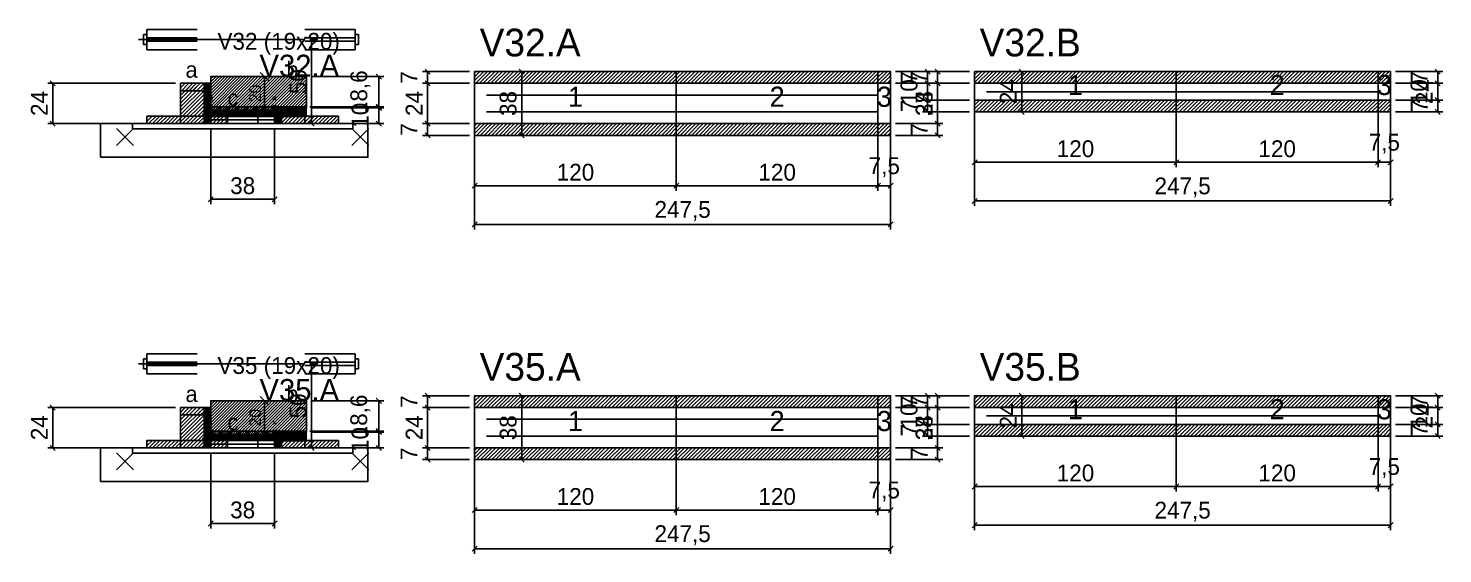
# Model space of a CAD drawing. Extents: x -9000 to 3070, y -7421 to 1250.
# Drawn here: x -69 to 773, y -6263 to -5950 of the extents above; entities that cross this region are included whole.
import ezdxf
from ezdxf.enums import TextEntityAlignment as Align

# ---------------------------------------------------------------- set-up
doc = ezdxf.new("R2010")
doc.units = 0
for name, color, linetype in [('5', 5, 'Continuous'), ('BARRA_ANCORAGEM', 126, 'Continuous'), ('barrote', 126, 'Continuous'), ('CONCRETO', 251, 'Continuous'), ('COTA', 241, 'Continuous'), ('Cota Seção (2x)', 241, 'Continuous'), ('detalhes', 7, 'Continuous'), ('Hachura', 251, 'Continuous'), ('HACHURACONCRETO', 251, 'Continuous'), ('Madeira', 126, 'Continuous'), ('NOMENCLATURA', 7, 'Continuous'), ('Painéis', 200, 'Continuous'), ('presilha', 224, 'Continuous'), ('SARR_2.2x5', 40, 'Continuous'), ('SARR_2.2x7', 40, 'Continuous'), ('SARRAFO_2_2X7', 40, 'Continuous'), ('SCO-___-LAJ', 224, 'Continuous'), ('TENSOR', 224, 'Continuous'), ('Texto Seção', 7, 'Continuous')]:
    doc.layers.add(name, color=color, linetype=linetype)
doc.dimstyles.new('PAINEL', dxfattribs={"dimtxt": 10, "dimasz": 3, "dimexe": 3, "dimexo": 3, "dimgap": 3, "dimtad": 1, "dimblk": 'OBLIQUE', "dimblk1": 'OBLIQUE', "dimcen": 2.5, "dimclrd": 4, "dimclre": 4, "dimclrt": 240, "dimazin": 3, "dimtfac": 1, "dimtmove": 0, "dimatfit": 3})
doc.dimstyles.new('SECAO2X', dxfattribs={"dimtxt": 7, "dimasz": 5, "dimexe": 3, "dimexo": 3, "dimgap": 2, "dimtad": 3, "dimblk": 'OBLIQUE', "dimblk1": 'OBLIQUE', "dimcen": 2.5, "dimclrd": 4, "dimclre": 4, "dimclrt": 1, "dimazin": 3, "dimtfac": 1, "dimtmove": 0, "dimatfit": 3})

# ---------------------------------------------------------------- blocks, each defined once
blk = doc.blocks.new('PAR_ESQ')
for p, q in [((-1, -1), (1, 1)), ((-1, 1), (1, -1))]:
    blk.add_line(p, q)
blk = doc.blocks.new('PAR_FUNDO_ESQ')
for p, q in [((-1, -1), (1, 1)), ((-1, 1), (1, -1))]:
    blk.add_line(p, q)
blk = doc.blocks.new('PAR_FUNDO_DIR')
for p, q in [((-1, -1), (1, 1)), ((-1, 1), (1, -1))]:
    blk.add_line(p, q)
blk = doc.blocks.new('par_int_esq')
for p, q in [((-1, -1), (1, 1)), ((-1, 1), (1, -1))]:
    blk.add_line(p, q)
blk = doc.blocks.new('par_int_dir')
for p, q in [((-1, -1), (1, 1)), ((-1, 1), (1, -1))]:
    blk.add_line(p, q)
blk = doc.blocks.new('_OBLIQUE')
at = {"color": 0, "linetype": 'BYBLOCK'}
blk.add_line((-0.5, -0.5), (0.5, 0.5), dxfattribs=at)

msp = doc.modelspace()

# ---------------------------------------------------------------- hatches: boundary and pattern name
at = {"layer": 'COTA'}
h = msp.add_hatch(dxfattribs=at)
h.set_pattern_fill('ANSI31', scale=0.4)
h.paths.add_polyline_path([(40, -5999), (40, -5979), (97, -5979), (97, -5997.6), (78, -5997.6), (78, -5999)])
h = msp.add_hatch(dxfattribs=at)
h.set_pattern_fill('ANSI31', scale=0.5)
h.paths.add_polyline_path([(197, -5983), (317, -5983), (317, -5976), (197, -5976)])
h = msp.add_hatch(dxfattribs=at)
h.set_pattern_fill('ANSI31', scale=0.5)
h.paths.add_polyline_path([(317, -5983), (437, -5983), (437, -5976), (317, -5976)])
h = msp.add_hatch(dxfattribs=at)
h.set_pattern_fill('ANSI31', scale=0.5)
h.paths.add_polyline_path([(437, -5983), (444.5, -5983), (444.5, -5976), (437, -5976)])
h = msp.add_hatch(dxfattribs=at)
h.set_pattern_fill('ANSI31', scale=0.5)
h.paths.add_polyline_path([(494.5, -5983), (614.5, -5983), (614.5, -5976), (494.5, -5976)])
h = msp.add_hatch(dxfattribs=at)
h.set_pattern_fill('ANSI31', scale=0.5)
h.paths.add_polyline_path([(614.5, -5983), (734.5, -5983), (734.5, -5976), (614.5, -5976)])
h = msp.add_hatch(dxfattribs=at)
h.set_pattern_fill('ANSI31', scale=0.5)
h.paths.add_polyline_path([(734.5, -5983), (742, -5983), (742, -5976), (734.5, -5976)])
h = msp.add_hatch(dxfattribs=at)
h.set_pattern_fill('ANSI31', scale=0.5)
h.paths.add_polyline_path([(494.5, -6000), (614.5, -6000), (614.5, -5993), (494.5, -5993)])
h = msp.add_hatch(dxfattribs=at)
h.set_pattern_fill('ANSI31', scale=0.5)
h.paths.add_polyline_path([(614.5, -6000), (734.5, -6000), (734.5, -5993), (614.5, -5993)])
h = msp.add_hatch(dxfattribs=at)
h.set_pattern_fill('ANSI31', scale=0.5)
h.paths.add_polyline_path([(734.5, -6000), (742, -6000), (742, -5993), (734.5, -5993)])
h = msp.add_hatch(dxfattribs=at)
h.set_pattern_fill('ANSI31', scale=0.5)
h.paths.add_polyline_path([(197, -6014), (317, -6014), (317, -6007), (197, -6007)])
h = msp.add_hatch(dxfattribs=at)
h.set_pattern_fill('ANSI31', scale=0.5)
h.paths.add_polyline_path([(317, -6014), (437, -6014), (437, -6007), (317, -6007)])
h = msp.add_hatch(dxfattribs=at)
h.set_pattern_fill('ANSI31', scale=0.5)
h.paths.add_polyline_path([(437, -6014), (444.5, -6014), (444.5, -6007), (437, -6007)])
h = msp.add_hatch(dxfattribs=at)
h.set_pattern_fill('ANSI31', scale=0.4)
h.paths.add_polyline_path([(40, -6192), (40, -6172), (97, -6172), (97, -6190.6), (78, -6190.6), (78, -6192)])
h = msp.add_hatch(dxfattribs=at)
h.set_pattern_fill('ANSI31', scale=0.5)
h.paths.add_polyline_path([(197, -6176), (317, -6176), (317, -6169), (197, -6169)])
h = msp.add_hatch(dxfattribs=at)
h.set_pattern_fill('ANSI31', scale=0.5)
h.paths.add_polyline_path([(317, -6176), (437, -6176), (437, -6169), (317, -6169)])
h = msp.add_hatch(dxfattribs=at)
h.set_pattern_fill('ANSI31', scale=0.5)
h.paths.add_polyline_path([(437, -6176), (444.5, -6176), (444.5, -6169), (437, -6169)])
h = msp.add_hatch(dxfattribs=at)
h.set_pattern_fill('ANSI31', scale=0.5)
h.paths.add_polyline_path([(494.5, -6176), (614.5, -6176), (614.5, -6169), (494.5, -6169)])
h = msp.add_hatch(dxfattribs=at)
h.set_pattern_fill('ANSI31', scale=0.5)
h.paths.add_polyline_path([(614.5, -6176), (734.5, -6176), (734.5, -6169), (614.5, -6169)])
h = msp.add_hatch(dxfattribs=at)
h.set_pattern_fill('ANSI31', scale=0.5)
h.paths.add_polyline_path([(734.5, -6176), (742, -6176), (742, -6169), (734.5, -6169)])
h = msp.add_hatch(dxfattribs=at)
h.set_pattern_fill('ANSI31', scale=0.5)
h.paths.add_polyline_path([(494.5, -6193), (614.5, -6193), (614.5, -6186), (494.5, -6186)])
h = msp.add_hatch(dxfattribs=at)
h.set_pattern_fill('ANSI31', scale=0.5)
h.paths.add_polyline_path([(614.5, -6193), (734.5, -6193), (734.5, -6186), (614.5, -6186)])
h = msp.add_hatch(dxfattribs=at)
h.set_pattern_fill('ANSI31', scale=0.5)
h.paths.add_polyline_path([(734.5, -6193), (742, -6193), (742, -6186), (734.5, -6186)])
h = msp.add_hatch(dxfattribs=at)
h.set_pattern_fill('ANSI31', scale=0.5)
h.paths.add_polyline_path([(197, -6207), (317, -6207), (317, -6200), (197, -6200)])
h = msp.add_hatch(dxfattribs=at)
h.set_pattern_fill('ANSI31', scale=0.5)
h.paths.add_polyline_path([(317, -6207), (437, -6207), (437, -6200), (317, -6200)])
h = msp.add_hatch(dxfattribs=at)
h.set_pattern_fill('ANSI31', scale=0.5)
h.paths.add_polyline_path([(437, -6207), (444.5, -6207), (444.5, -6200), (437, -6200)])
at = {"layer": 'Hachura'}
h = msp.add_hatch(dxfattribs=at)
h.set_pattern_fill('ANSI31', scale=0.5)
h.paths.add_polyline_path([(22, -6007), (36, -6007), (36, -5983), (22, -5983)])
h = msp.add_hatch(dxfattribs=at)
h.set_pattern_fill('ANSI31', scale=0.5)
h.paths.add_polyline_path([(22, -5987.4), (36, -5987.4), (36, -5983), (22, -5983)])
h = msp.add_hatch(dxfattribs=at)
h.set_pattern_fill('SOLID')
h.paths.add_polyline_path([(36, -6007), (40, -6007), (40, -5983), (36, -5983)])
h = msp.add_hatch(dxfattribs=at)
h.set_pattern_fill('SOLID')
h.paths.add_polyline_path([(40, -6002.6), (78, -6002.6), (78, -5999), (40, -5999)])
h = msp.add_hatch(dxfattribs=at)
h.set_pattern_fill('SOLID')
h.paths.add_polyline_path([(78, -6007), (82, -6007), (82, -5997), (78, -5997)])
h = msp.add_hatch(dxfattribs=at)
h.set_pattern_fill('SOLID')
h.paths.add_polyline_path([(78, -5997), (97, -5997), (97, -6003), (78, -6003)])
h = msp.add_hatch(dxfattribs=at)
h.set_pattern_fill('ANSI31', scale=0.5)
h.paths.add_polyline_path([(82, -6007), (96, -6007), (96, -5997), (82, -5997)])
h = msp.add_hatch(dxfattribs=at)
h.set_pattern_fill('ANSI31', scale=0.5)
h.paths.add_polyline_path([(82, -6001.4), (96, -6001.4), (96, -5997), (82, -5997)])
h = msp.add_hatch(dxfattribs=at)
h.set_pattern_fill('ANSI31', scale=0.5)
h.paths.add_polyline_path([(2, -6007), (22, -6007), (22, -6002.6), (2, -6002.6)])
h = msp.add_hatch(dxfattribs=at)
h.set_pattern_fill('ANSI31', scale=0.5)
h.paths.add_polyline_path([(40, -6007), (50, -6007), (50, -6002.6), (40, -6002.6)])
h = msp.add_hatch(dxfattribs=at)
h.set_pattern_fill('ANSI31', scale=0.5)
h.paths.add_polyline_path([(96, -6007), (116, -6007), (116, -6002.6), (96, -6002.6)])
h = msp.add_hatch(dxfattribs=at)
h.set_pattern_fill('ANSI31', scale=0.5)
h.paths.add_polyline_path([(22, -6200), (36, -6200), (36, -6176), (22, -6176)])
h = msp.add_hatch(dxfattribs=at)
h.set_pattern_fill('ANSI31', scale=0.5)
h.paths.add_polyline_path([(22, -6180.4), (36, -6180.4), (36, -6176), (22, -6176)])
h = msp.add_hatch(dxfattribs=at)
h.set_pattern_fill('SOLID')
h.paths.add_polyline_path([(36, -6200), (40, -6200), (40, -6176), (36, -6176)])
h = msp.add_hatch(dxfattribs=at)
h.set_pattern_fill('SOLID')
h.paths.add_polyline_path([(40, -6195.6), (78, -6195.6), (78, -6192), (40, -6192)])
h = msp.add_hatch(dxfattribs=at)
h.set_pattern_fill('SOLID')
h.paths.add_polyline_path([(78, -6200), (82, -6200), (82, -6190), (78, -6190)])
h = msp.add_hatch(dxfattribs=at)
h.set_pattern_fill('SOLID')
h.paths.add_polyline_path([(78, -6190), (97, -6190), (97, -6196), (78, -6196)])
h = msp.add_hatch(dxfattribs=at)
h.set_pattern_fill('ANSI31', scale=0.5)
h.paths.add_polyline_path([(82, -6200), (96, -6200), (96, -6190), (82, -6190)])
h = msp.add_hatch(dxfattribs=at)
h.set_pattern_fill('ANSI31', scale=0.5)
h.paths.add_polyline_path([(82, -6194.4), (96, -6194.4), (96, -6190), (82, -6190)])
h = msp.add_hatch(dxfattribs=at)
h.set_pattern_fill('ANSI31', scale=0.5)
h.paths.add_polyline_path([(2, -6200), (22, -6200), (22, -6195.6), (2, -6195.6)])
h = msp.add_hatch(dxfattribs=at)
h.set_pattern_fill('ANSI31', scale=0.5)
h.paths.add_polyline_path([(40, -6200), (50, -6200), (50, -6195.6), (40, -6195.6)])
h = msp.add_hatch(dxfattribs=at)
h.set_pattern_fill('ANSI31', scale=0.5)
h.paths.add_polyline_path([(96, -6200), (116, -6200), (116, -6195.6), (96, -6195.6)])
at = {"layer": 'HACHURACONCRETO'}
h = msp.add_hatch(dxfattribs=at)
h.set_pattern_fill('ANSI31', scale=0.3)
h.paths.add_polyline_path([(40, -6002.6), (78, -6002.6), (78, -5997), (40, -5997)])
h = msp.add_hatch(dxfattribs=at)
h.set_pattern_fill('ANSI31', scale=0.3)
h.paths.add_polyline_path([(40, -6195.6), (78, -6195.6), (78, -6190), (40, -6190)])

# ---------------------------------------------------------------- linework, layer by layer
for p, q in [((0, -5954), (0, -5960)), ((2, -5954), (0, -5954)), ((2, -5951), (32, -5951)), ((2, -5951), (2, -5963)), ((2, -5956), (32, -5956)), ((2, -5958), (32, -5958)), ((96, -5951), (126, -5951)), ((96, -5956), (126, -5956)), ((96, -5958), (126, -5958)), ((126, -5951), (126, -5963)), ((126, -5954), (128, -5954)), ((128, -5954), (128, -5960)), ((2, -5960), (0, -5960)), ((2, -5963), (32, -5963)), ((96, -5963), (126, -5963)), ((126, -5960), (128, -5960)), ((0, -6147), (0, -6153)), ((2, -6147), (0, -6147)), ((2, -6144), (32, -6144)), ((2, -6144), (2, -6156)), ((2, -6149), (32, -6149)), ((2, -6151), (32, -6151)), ((96, -6144), (126, -6144)), ((96, -6149), (126, -6149)), ((96, -6151), (126, -6151)), ((126, -6144), (126, -6156)), ((126, -6147), (128, -6147)), ((128, -6147), (128, -6153)), ((2, -6153), (0, -6153)), ((2, -6156), (32, -6156)), ((96, -6156), (126, -6156)), ((126, -6153), (128, -6153))]:
    msp.add_line(p, q)
at = {"layer": 'BARRA_ANCORAGEM'}
for p, q in [((40, -5999.3), (78, -5999.3)), ((40, -6001.3), (40, -5999.3)), ((78, -6001.3), (78, -5999.3)), ((40, -6001.3), (78, -6001.3)), ((40, -6002.7), (78, -6002.7)), ((40, -6004.7), (40, -6002.7)), ((40, -6004.7), (78, -6004.7)), ((78, -6004.7), (78, -6002.7)), ((40, -6192.3), (78, -6192.3)), ((40, -6194.3), (40, -6192.3)), ((78, -6194.3), (78, -6192.3)), ((40, -6194.3), (78, -6194.3)), ((40, -6195.7), (78, -6195.7)), ((40, -6197.7), (40, -6195.7)), ((40, -6197.7), (78, -6197.7)), ((78, -6197.7), (78, -6195.7))]:
    msp.add_line(p, q, dxfattribs=at)
at = {"layer": 'barrote'}
for points in [[(-25.5, -6027), (133.5, -6027), (133.5, -6007), (-25.5, -6007)], [(-25.5, -6220), (133.5, -6220), (133.5, -6200), (-25.5, -6200)]]:
    msp.add_lwpolyline(points, close=True, dxfattribs=at)
at = {"layer": 'CONCRETO'}
for points in [[(40, -5999), (40, -5979), (97, -5979), (97, -5997.6), (78, -5997.6), (78, -5999)], [(40, -6192), (40, -6172), (97, -6172), (97, -6190.6), (78, -6190.6), (78, -6192)]]:
    msp.add_lwpolyline(points, close=True, dxfattribs=at)
at = {"layer": 'HACHURACONCRETO'}
for points in [[(40, -6002.6), (78, -6002.6), (78, -5997), (40, -5997)], [(40, -6195.6), (78, -6195.6), (78, -6190), (40, -6190)]]:
    msp.add_lwpolyline(points, close=True, dxfattribs=at)
at = {"layer": 'Madeira'}
for points in [[(22, -6007), (36, -6007), (36, -5983), (22, -5983)], [(22, -5987.4), (36, -5987.4), (36, -5983), (22, -5983)], [(82, -6007), (96, -6007), (96, -5997), (82, -5997)], [(82, -6001.4), (96, -6001.4), (96, -5997), (82, -5997)], [(2, -6007), (22, -6007), (22, -6002.6), (2, -6002.6)], [(22, -6007), (36, -6007), (36, -6002.6), (22, -6002.6)], [(40, -6007), (50, -6007), (50, -6002.6), (40, -6002.6)], [(68, -6007), (78, -6007), (78, -6002.6), (68, -6002.6)], [(96, -6007), (116, -6007), (116, -6002.6), (96, -6002.6)], [(22, -6200), (36, -6200), (36, -6176), (22, -6176)], [(22, -6180.4), (36, -6180.4), (36, -6176), (22, -6176)], [(82, -6200), (96, -6200), (96, -6190), (82, -6190)], [(82, -6194.4), (96, -6194.4), (96, -6190), (82, -6190)], [(2, -6200), (22, -6200), (22, -6195.6), (2, -6195.6)], [(22, -6200), (36, -6200), (36, -6195.6), (22, -6195.6)], [(40, -6200), (50, -6200), (50, -6195.6), (40, -6195.6)], [(68, -6200), (78, -6200), (78, -6195.6), (68, -6195.6)], [(96, -6200), (116, -6200), (116, -6195.6), (96, -6195.6)]]:
    msp.add_lwpolyline(points, close=True, dxfattribs=at)
at = {"layer": 'Painéis'}
for p, q in [((197, -5983), (317, -5983)), ((197, -6007), (197, -5983)), ((317, -6007), (317, -5983)), ((317, -6007), (317, -5983)), ((317, -5983), (437, -5983)), ((317, -6007), (317, -5983)), ((437, -6007), (437, -5983)), ((437, -6007), (437, -5983)), ((437, -5983), (444.5, -5983)), ((437, -6007), (437, -5983)), ((444.5, -6007), (444.5, -5983)), ((494.5, -5983), (614.5, -5983)), ((494.5, -5993), (494.5, -5983)), ((614.5, -5993), (614.5, -5983)), ((614.5, -5993), (614.5, -5983)), ((614.5, -5983), (734.5, -5983)), ((614.5, -5993), (614.5, -5983)), ((734.5, -5993), (734.5, -5983)), ((734.5, -5993), (734.5, -5983)), ((734.5, -5983), (742, -5983)), ((734.5, -5993), (734.5, -5983)), ((742, -5993), (742, -5983)), ((494.5, -5993), (614.5, -5993)), ((614.5, -5993), (734.5, -5993)), ((734.5, -5993), (742, -5993)), ((197, -6007), (317, -6007)), ((317, -6007), (437, -6007)), ((437, -6007), (444.5, -6007)), ((197, -6176), (317, -6176)), ((197, -6200), (197, -6176)), ((317, -6200), (317, -6176)), ((317, -6200), (317, -6176)), ((317, -6176), (437, -6176)), ((317, -6200), (317, -6176)), ((437, -6200), (437, -6176)), ((437, -6200), (437, -6176)), ((437, -6176), (444.5, -6176)), ((437, -6200), (437, -6176)), ((444.5, -6200), (444.5, -6176)), ((494.5, -6176), (614.5, -6176)), ((494.5, -6186), (494.5, -6176)), ((614.5, -6186), (614.5, -6176)), ((614.5, -6186), (614.5, -6176)), ((614.5, -6176), (734.5, -6176)), ((614.5, -6186), (614.5, -6176)), ((734.5, -6186), (734.5, -6176)), ((734.5, -6186), (734.5, -6176)), ((734.5, -6176), (742, -6176)), ((734.5, -6186), (734.5, -6176)), ((742, -6186), (742, -6176)), ((494.5, -6186), (614.5, -6186)), ((614.5, -6186), (734.5, -6186)), ((734.5, -6186), (742, -6186)), ((197, -6200), (317, -6200)), ((317, -6200), (437, -6200)), ((437, -6200), (444.5, -6200))]:
    msp.add_line(p, q, dxfattribs=at)
for points in [[(36, -6007), (40, -6007), (40, -5983), (36, -5983)], [(40, -6002.6), (78, -6002.6), (78, -5999), (40, -5999)], [(78, -6007), (82, -6007), (82, -5997), (78, -5997)], [(78, -5997), (97, -5997), (97, -5997.6), (78, -5997.6)], [(36, -6200), (40, -6200), (40, -6176), (36, -6176)], [(40, -6195.6), (78, -6195.6), (78, -6192), (40, -6192)], [(78, -6200), (82, -6200), (82, -6190), (78, -6190)], [(78, -6190), (97, -6190), (97, -6190.6), (78, -6190.6)]]:
    msp.add_lwpolyline(points, close=True, dxfattribs=at)
at = {"layer": 'presilha'}
for p, q in [((-16, -6020), (-6, -6010)), ((-16, -6010), (-6, -6020)), ((124, -6020), (134, -6010)), ((124, -6010), (134, -6020)), ((-16, -6213), (-6, -6203)), ((-16, -6203), (-6, -6213)), ((124, -6213), (134, -6203)), ((124, -6203), (134, -6213))]:
    msp.add_line(p, q, dxfattribs=at)
at = {"layer": 'SARR_2.2x5'}
for points in [[(501.5, -5988), (614.5, -5988)], [(501.5, -5988), (614.5, -5988)], [(614.5, -5988), (734.5, -5988)], [(614.5, -5988), (734.5, -5988)], [(501.5, -6181), (614.5, -6181)], [(501.5, -6181), (614.5, -6181)], [(614.5, -6181), (734.5, -6181)], [(614.5, -6181), (734.5, -6181)]]:
    msp.add_lwpolyline(points, dxfattribs=at)
at = {"layer": 'SARR_2.2x7'}
for points in [[(204, -5990), (317, -5990)], [(204, -5990), (317, -5990)], [(317, -5990), (437, -5990)], [(317, -5990), (437, -5990)], [(204, -6000), (317, -6000)], [(204, -6000), (317, -6000)], [(317, -6000), (437, -6000)], [(317, -6000), (437, -6000)], [(204, -6183), (317, -6183)], [(204, -6183), (317, -6183)], [(317, -6183), (437, -6183)], [(317, -6183), (437, -6183)], [(204, -6193), (317, -6193)], [(204, -6193), (317, -6193)], [(317, -6193), (437, -6193)], [(317, -6193), (437, -6193)]]:
    msp.add_lwpolyline(points, dxfattribs=at)
at = {"layer": 'SARRAFO_2_2X7'}
for p, q in [((36, -5992.2), (36, -5987.8)), ((36, -5987.8), (40, -5987.8)), ((40, -5992.2), (40, -5987.8)), ((36, -5992.2), (40, -5992.2)), ((36, -6002.2), (36, -5997.8)), ((36, -5997.8), (40, -5997.8)), ((40, -6002.2), (40, -5997.8)), ((78, -6004.2), (78, -5999.8)), ((78, -5999.8), (82, -5999.8)), ((82, -6004.2), (82, -5999.8)), ((36, -6002.2), (40, -6002.2)), ((78, -6004.2), (82, -6004.2)), ((36, -6185.2), (36, -6180.8)), ((36, -6180.8), (40, -6180.8)), ((36, -6185.2), (40, -6185.2)), ((40, -6185.2), (40, -6180.8)), ((36, -6195.2), (36, -6190.8)), ((36, -6190.8), (40, -6190.8)), ((40, -6195.2), (40, -6190.8)), ((78, -6197.2), (78, -6192.8)), ((78, -6192.8), (82, -6192.8)), ((82, -6197.2), (82, -6192.8)), ((36, -6195.2), (40, -6195.2)), ((78, -6197.2), (82, -6197.2))]:
    msp.add_line(p, q, dxfattribs=at)
at = {"layer": 'SCO-___-LAJ'}
for points in [[(197, -5983), (317, -5983), (317, -5976), (197, -5976)], [(317, -5983), (437, -5983), (437, -5976), (317, -5976)], [(437, -5983), (444.5, -5983), (444.5, -5976), (437, -5976)], [(494.5, -5983), (614.5, -5983), (614.5, -5976), (494.5, -5976)], [(614.5, -5983), (734.5, -5983), (734.5, -5976), (614.5, -5976)], [(734.5, -5983), (742, -5983), (742, -5976), (734.5, -5976)], [(494.5, -6000), (614.5, -6000), (614.5, -5993), (494.5, -5993)], [(614.5, -6000), (734.5, -6000), (734.5, -5993), (614.5, -5993)], [(734.5, -6000), (742, -6000), (742, -5993), (734.5, -5993)], [(-6.5, -6010.2), (124.5, -6010.2), (124.5, -6007), (-6.5, -6007)], [(197, -6014), (317, -6014), (317, -6007), (197, -6007)], [(317, -6014), (437, -6014), (437, -6007), (317, -6007)], [(437, -6014), (444.5, -6014), (444.5, -6007), (437, -6007)], [(197, -6176), (317, -6176), (317, -6169), (197, -6169)], [(317, -6176), (437, -6176), (437, -6169), (317, -6169)], [(437, -6176), (444.5, -6176), (444.5, -6169), (437, -6169)], [(494.5, -6176), (614.5, -6176), (614.5, -6169), (494.5, -6169)], [(614.5, -6176), (734.5, -6176), (734.5, -6169), (614.5, -6169)], [(734.5, -6176), (742, -6176), (742, -6169), (734.5, -6169)], [(494.5, -6193), (614.5, -6193), (614.5, -6186), (494.5, -6186)], [(614.5, -6193), (734.5, -6193), (734.5, -6186), (614.5, -6186)], [(734.5, -6193), (742, -6193), (742, -6186), (734.5, -6186)], [(-6.5, -6203.2), (124.5, -6203.2), (124.5, -6200), (-6.5, -6200)], [(197, -6207), (317, -6207), (317, -6200), (197, -6200)], [(317, -6207), (437, -6207), (437, -6200), (317, -6200)], [(437, -6207), (444.5, -6207), (444.5, -6200), (437, -6200)]]:
    msp.add_lwpolyline(points, close=True, dxfattribs=at)
at = {"layer": 'TENSOR'}
for p, q in [((-3, -5957), (95, -5957)), ((-3, -6150), (95, -6150))]:
    msp.add_line(p, q, dxfattribs=at)

# ---------------------------------------------------------------- block references
at = {"layer": 'Painéis'}
for name, p in [('par_int_esq', (40, -5992)), ('par_int_dir', (78, -5992)), ('PAR_FUNDO_ESQ', (40, -5997)), ('PAR_FUNDO_DIR', (78, -5997)), ('PAR_ESQ', (36, -6002)), ('par_int_esq', (40, -6185)), ('par_int_dir', (78, -6185)), ('PAR_FUNDO_ESQ', (40, -6190)), ('PAR_FUNDO_DIR', (78, -6190)), ('PAR_ESQ', (36, -6195))]:
    msp.add_blockref(name, p, dxfattribs=at)

# ---------------------------------------------------------------- texts
at = {"layer": '5'}
for s, p in [('1', (554.5, -5984)), ('2', (674.5, -5984)), ('3', (738.25, -5984)), ('1', (257, -5991)), ('2', (377, -5991)), ('3', (440.75, -5991)), ('1', (554.5, -6177)), ('2', (674.5, -6177)), ('3', (738.25, -6177)), ('1', (257, -6184)), ('2', (377, -6184)), ('3', (440.75, -6184))]:
    msp.add_text(s, height=12, dxfattribs=at).set_placement(p, align=Align.MIDDLE_CENTER)
at = {"layer": 'detalhes'}
for s, p in [('a', (25, -5979.7)), ('b', (85, -5979.7)), ('c', (50, -5996.5)), ('a', (25, -6172.7)), ('b', (85, -6172.7)), ('c', (50, -6189.5))]:
    msp.add_text(s, height=9.6, dxfattribs=at).set_placement(p)
at = {"layer": 'NOMENCLATURA'}
for s, p in [('V32.A', (200, -5967)), ('V32.B', (497.5, -5967)), ('V35.A', (200, -6160)), ('V35.B', (497.5, -6160))]:
    msp.add_text(s, height=16.5, dxfattribs=at).set_placement(p)
at = {"layer": 'Texto Seção'}
for s, height, p in [('V32 (19x20)', 10, (44, -5963)), ('V32.A', 13, (69, -5979)), ('V35 (19x20)', 10, (44, -6156)), ('V35.A', 13, (69, -6172))]:
    msp.add_text(s, height=height, dxfattribs=at).set_placement(p)

# ---------------------------------------------------------------- dimensions: what is measured, and where the dimension line sits
at = {"layer": 'COTA'}
for base, p1, p2 in [((100, -6007), (96, -6007), (96, -5957)), ((140, -5997.6), (97, -5997.6), (97, -5979)), ((169, -5983), (197, -5983), (197, -5976)), ((225, -6014), (197, -6014), (197, -5976)), ((472.5, -6014), (444.5, -6014), (444.5, -5976)), ((472.5, -5983), (444.5, -5983), (444.5, -5976)), ((466.5, -5983), (494.5, -5983), (494.5, -5976)), ((522.5, -6000), (494.5, -6000), (494.5, -5976)), ((770, -6000), (742, -6000), (742, -5976)), ((770, -5983), (742, -5983), (742, -5976)), ((-54, -6007), (2, -6007), (22, -5983)), ((169, -6007), (197, -6007), (197, -5983)), ((472.5, -6007), (444.5, -6007), (444.5, -5983)), ((466.5, -5993), (494.5, -5993), (494.5, -5983)), ((770, -5993), (742, -5993), (742, -5983)), ((466.5, -6000), (494.5, -6000), (494.5, -5993)), ((770, -6000), (742, -6000), (742, -5993)), ((140, -6007), (96, -6007), (96, -5997)), ((169, -6014), (197, -6014), (197, -6007)), ((472.5, -6014), (444.5, -6014), (444.5, -6007)), ((100, -6200), (96, -6200), (96, -6150)), ((140, -6190.6), (97, -6190.6), (97, -6172)), ((169, -6176), (197, -6176), (197, -6169)), ((225, -6207), (197, -6207), (197, -6169)), ((472.5, -6207), (444.5, -6207), (444.5, -6169)), ((472.5, -6176), (444.5, -6176), (444.5, -6169)), ((466.5, -6176), (494.5, -6176), (494.5, -6169)), ((522.5, -6193), (494.5, -6193), (494.5, -6169)), ((770, -6193), (742, -6193), (742, -6169)), ((770, -6176), (742, -6176), (742, -6169)), ((-54, -6200), (2, -6200), (22, -6176)), ((169, -6200), (197, -6200), (197, -6176)), ((472.5, -6200), (444.5, -6200), (444.5, -6176)), ((466.5, -6186), (494.5, -6186), (494.5, -6176)), ((770, -6186), (742, -6186), (742, -6176)), ((466.5, -6193), (494.5, -6193), (494.5, -6186)), ((770, -6193), (742, -6193), (742, -6186)), ((140, -6200), (96, -6200), (96, -6190)), ((169, -6207), (197, -6207), (197, -6200)), ((472.5, -6207), (444.5, -6207), (444.5, -6200))]:
    msp.add_linear_dim(base=base, p1=p1, p2=p2, angle=90, dimstyle='PAINEL', dxfattribs=at).render()
for base, p1, p2 in [((494.5, -6030), (494.5, -5993), (614.5, -5993)), ((494.5, -6053), (494.5, -5993), (742, -5993)), ((614.5, -6030), (614.5, -5993), (734.5, -5993)), ((734.5, -6030), (734.5, -5993), (742, -5993)), ((40, -6052), (40, -6007), (78, -6007)), ((197, -6044), (197, -6007), (317, -6007)), ((197, -6067), (197, -6007), (444.5, -6007)), ((317, -6044), (317, -6007), (437, -6007)), ((437, -6044), (437, -6007), (444.5, -6007)), ((494.5, -6223), (494.5, -6186), (614.5, -6186)), ((494.5, -6246), (494.5, -6186), (742, -6186)), ((614.5, -6223), (614.5, -6186), (734.5, -6186)), ((734.5, -6223), (734.5, -6186), (742, -6186)), ((40, -6245), (40, -6200), (78, -6200)), ((197, -6237), (197, -6200), (317, -6200)), ((197, -6260), (197, -6200), (444.5, -6200)), ((317, -6237), (317, -6200), (437, -6200)), ((437, -6237), (437, -6200), (444.5, -6200))]:
    msp.add_linear_dim(base=base, p1=p1, p2=p2, dimstyle='PAINEL', dxfattribs=at).render()
at = {"layer": 'Cota Seção (2x)'}
for base, p1, p2 in [((72, -5999), (40, -5999), (40, -5979)), ((72, -6192), (40, -6192), (40, -6172))]:
    msp.add_linear_dim(base=base, p1=p1, p2=p2, angle=90, dimstyle='SECAO2X', dxfattribs=at).render()

doc.saveas('drawing.dxf')
